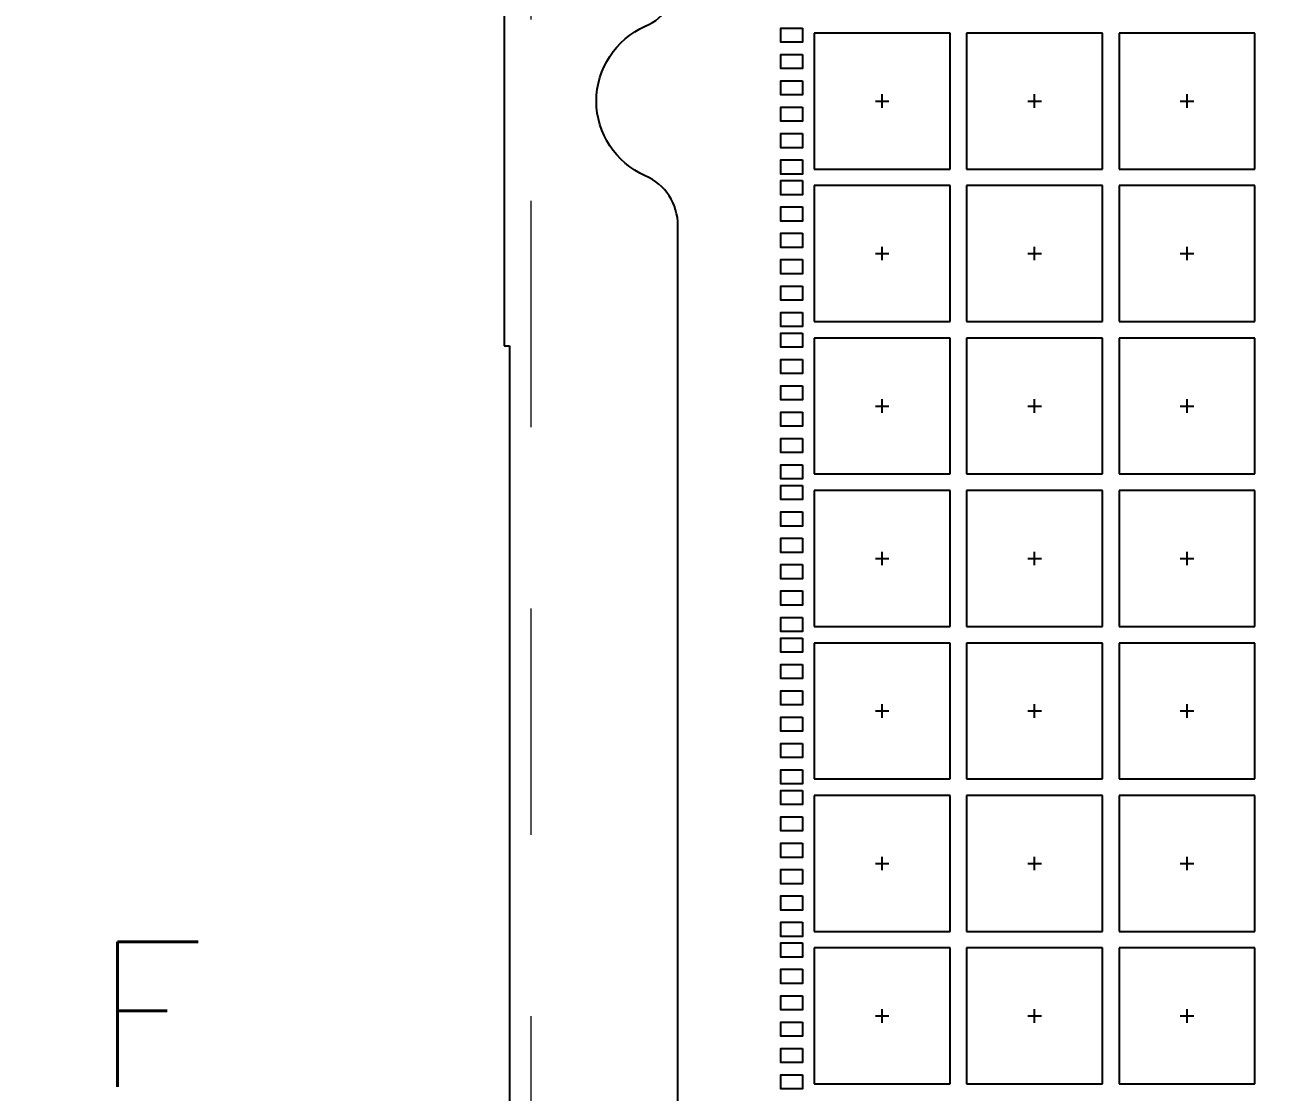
# Model space of a CAD drawing. Header units: millimetres. Extents: x 391.1 to 402, y 88.4 to 94.9.
# Drawn here: x 392.228 to 392.912, y 92.122 to 92.711 of the extents above; entities that cross this region are included whole.
import ezdxf
from ezdxf.enums import TextEntityAlignment as Align

# ---------------------------------------------------------------- set-up
doc = ezdxf.new("R2010")
doc.units = ezdxf.units.MM
doc.header["$LTSCALE"] = 0.5
doc.header["$PDMODE"] = 98
for name, pattern in [('CENTER', [50.8, 31.75, -6.35, 6.35, -6.35]), ('HIDDEN', [0.375, 0.25, -0.125]), ('PHANTOM2', [31.75, 15.875, -3.175, 3.175, -3.175, 3.175, -3.175])]:
    doc.linetypes.add(name, pattern=pattern)
for name, color, linetype in [('1D', 4, 'Continuous'), ('CEN', 2, 'CENTER'), ('DIM', 3, 'Continuous'), ('MOLD', 6, 'Continuous'), ('PKG', 1, 'PHANTOM2')]:
    doc.layers.add(name, color=color, linetype=linetype)
doc.styles.add('SIMPLEX', font='simplex.shx', dxfattribs={"bigfont": 'AllInOneBig.shx'})
doc.dimstyles.new('SHEET1', dxfattribs={"dimtxt": 0.08, "dimasz": 0.08, "dimexe": 0.015, "dimexo": 0.015, "dimgap": 0.027, "dimtad": 1, "dimdec": 3, "dimlfac": 33.333333, "dimrnd": 0.0005, "dimzin": 1, "dimtxsty": 'SIMPLEX', "dimcen": 0.1905, "dimclrd": 256, "dimclre": 256, "dimclrt": 256, "dimazin": 3, "dimtp": 0.03, "dimtm": 0.05, "dimtfac": 0.8, "dimtdec": 3, "dimtmove": 0, "dimatfit": 3, "dimfxl": 0.05, "dimtzin": 4, "dimlwd": -1, "dimlwe": -1})

# ---------------------------------------------------------------- blocks, each defined once
blk = doc.blocks.new('*D131')
at = {"layer": 'Defpoints', "color": 0, "ltscale": 0.1, "transparency": 16777216}
for p in [(391.18597, 93.83939), (392.52525, 93.83939), (392.52525, 91.49939)]:
    blk.add_point(p, dxfattribs=at)
at = {"layer": 'DIM', "ltscale": 0.1, "transparency": 16777216}
for p, q in [((392.51025, 93.83939), (391.17097, 93.83939)), ((391.18597, 93.75939), (391.18597, 93.03687)), ((391.18597, 91.57939), (391.18597, 92.30192)), ((392.51025, 91.49939), (391.17097, 91.49939))]:
    blk.add_line(p, q, dxfattribs=at)
for points in [[(391.17263, 93.75939), (391.1993, 93.75939), (391.18597, 93.83939)], [(391.17263, 91.57939), (391.1993, 91.57939), (391.18597, 91.49939)]]:
    blk.add_solid(points, dxfattribs=at)
at = {"layer": 'DIM', "ltscale": 0.1, "transparency": 16777216, "insert": (391.18597, 92.66939), "char_height": 0.08, "attachment_point": 5, "rotation": 90, "style": 'SIMPLEX'}
blk.add_mtext('\\A1;78.000\\H0.05;%%P0.050', dxfattribs=at)
blk = doc.blocks.new('*D132')
at = {"layer": 'Defpoints', "color": 0, "ltscale": 0.1, "transparency": 16777216}
for p in [(392.69723, 93.59504), (391.32692, 91.74374), (392.69723, 91.74374)]:
    blk.add_point(p, dxfattribs=at)
at = {"layer": 'DIM', "ltscale": 0.1, "transparency": 16777216}
for p, q in [((392.68223, 93.59504), (391.31192, 93.59504)), ((391.32692, 93.51504), (391.32692, 93.40592)), ((391.32692, 91.82374), (391.32692, 91.93287)), ((392.68223, 91.74374), (391.31192, 91.74374))]:
    blk.add_line(p, q, dxfattribs=at)
for points in [[(391.31358, 93.51504), (391.34025, 93.51504), (391.32692, 93.59504)], [(391.31358, 91.82374), (391.34025, 91.82374), (391.32692, 91.74374)]]:
    blk.add_solid(points, dxfattribs=at)
at = {"layer": 'DIM', "ltscale": 0.1, "transparency": 16777216, "insert": (391.32692, 92.66939), "char_height": 0.08, "attachment_point": 5, "rotation": 90, "style": 'SIMPLEX'}
blk.add_mtext('\\A1;(2.805{\\H0.05;%%p0.025}X22=)61.710', dxfattribs=at)
blk = doc.blocks.new('*D137')
at = {"layer": 'Defpoints', "color": 0, "ltscale": 0.1, "transparency": 16777216}
for p in [(396.36225, 92.66939), (392.70225, 91.53314), (392.70225, 91.1521)]:
    blk.add_point(p, dxfattribs=at)
at = {"layer": 'DIM', "ltscale": 0.1, "transparency": 16777216}
blk.add_line((392.70225, 91.51814), (392.70225, 91.1521), dxfattribs=at)
at = {"layer": 'DIM', "ltscale": 0.1, "transparency": 16777216, "insert": (392.70225, 90.89653), "char_height": 0.08, "attachment_point": 5, "rotation": 90, "style": 'SIMPLEX'}
blk.add_mtext('\\A1;122.000', dxfattribs=at)
blk = doc.blocks.new('*D138')
at = {"layer": 'Defpoints', "color": 0, "ltscale": 0.1, "transparency": 16777216}
for p in [(396.36225, 92.66939), (392.6589, 91.60439), (392.6019, 91.1521)]:
    blk.add_point(p, dxfattribs=at)
at = {"layer": 'DIM', "ltscale": 0.1, "transparency": 16777216}
for p, q in [((392.6589, 91.58939), (392.6589, 91.44439)), ((392.6589, 91.44439), (392.6019, 91.3121)), ((392.6019, 91.3121), (392.6019, 91.1521))]:
    blk.add_line(p, q, dxfattribs=at)
at = {"layer": 'DIM', "ltscale": 0.1, "transparency": 16777216, "insert": (392.6019, 90.89653), "char_height": 0.08, "attachment_point": 5, "rotation": 90, "style": 'SIMPLEX'}
blk.add_mtext('\\A1;123.445', dxfattribs=at)
blk = doc.blocks.new('*U101')
at = {"layer": 'CEN', "ltscale": 0.005}
for p, q in [((-0.00375, 0), (0.00375, 0)), ((0, -0.00375), (0, 0.00375))]:
    blk.add_line(p, q, dxfattribs=at)
at = {"layer": 'PKG', "ltscale": 0.05}
blk.add_lwpolyline([(-0.0375, -0.0375), (0.0375, -0.0375), (0.0375, 0.0375), (-0.0375, 0.0375)], close=True, dxfattribs=at)
blk = doc.blocks.new('*U102')
at = {"color": 0, "linetype": 'ByBlock', "lineweight": -2, "transparency": 16777216}
for p in [(0, 0.92565), (0.08415, 0.92565), (0.1683, 0.92565), (0, 0.8415), (0.08415, 0.8415), (0.1683, 0.8415), (0, 0.75735), (0.08415, 0.75735), (0.1683, 0.75735), (0, 0.6732), (0.08415, 0.6732), (0.1683, 0.6732), (0, 0.58905), (0.08415, 0.58905), (0.1683, 0.58905), (0, 0.5049), (0.08415, 0.5049), (0.1683, 0.5049), (0, 0.42075), (0.08415, 0.42075), (0.1683, 0.42075)]:
    blk.add_blockref('*U101', p, dxfattribs=at)

msp = doc.modelspace()

# ---------------------------------------------------------------- linework, layer by layer
at = {"ltscale": 0.3}
for p, q in [((392.492251, 92.804395), (392.492251, 92.534395)), ((392.492251, 92.534395), (392.495251, 92.534395)), ((392.495251, 92.534395), (392.495251, 91.919395))]:
    msp.add_line(p, q, dxfattribs=at)
at = {"color": 2, "linetype": 'HIDDEN', "lineweight": 0}
msp.add_lwpolyline([(392.507251, 93.749395), (400.217251, 93.749395), (400.217251, 91.589395), (392.507251, 91.589395)], close=True, dxfattribs=at)
at = {"ltscale": 0.015}
for points in [[(392.657101, 92.70967), (392.657101, 92.70187), (392.645101, 92.70187), (392.645101, 92.70967)], [(392.657101, 92.69512), (392.657101, 92.68732), (392.645101, 92.68732), (392.645101, 92.69512)], [(392.657101, 92.68057), (392.657101, 92.67277), (392.645101, 92.67277), (392.645101, 92.68057)], [(392.657101, 92.66602), (392.657101, 92.65822), (392.645101, 92.65822), (392.645101, 92.66602)], [(392.657101, 92.65147), (392.657101, 92.64367), (392.645101, 92.64367), (392.645101, 92.65147)], [(392.657101, 92.63692), (392.657101, 92.62912), (392.645101, 92.62912), (392.645101, 92.63692)], [(392.657101, 92.62552), (392.657101, 92.61772), (392.645101, 92.61772), (392.645101, 92.62552)], [(392.657101, 92.61097), (392.657101, 92.60317), (392.645101, 92.60317), (392.645101, 92.61097)], [(392.657101, 92.59642), (392.657101, 92.58862), (392.645101, 92.58862), (392.645101, 92.59642)], [(392.657101, 92.58187), (392.657101, 92.57407), (392.645101, 92.57407), (392.645101, 92.58187)], [(392.657101, 92.56732), (392.657101, 92.55952), (392.645101, 92.55952), (392.645101, 92.56732)], [(392.657101, 92.55277), (392.657101, 92.54497), (392.645101, 92.54497), (392.645101, 92.55277)], [(392.657101, 92.54137), (392.657101, 92.53357), (392.645101, 92.53357), (392.645101, 92.54137)], [(392.657101, 92.52682), (392.657101, 92.51902), (392.645101, 92.51902), (392.645101, 92.52682)], [(392.657101, 92.51227), (392.657101, 92.50447), (392.645101, 92.50447), (392.645101, 92.51227)], [(392.657101, 92.49772), (392.657101, 92.48992), (392.645101, 92.48992), (392.645101, 92.49772)], [(392.657101, 92.48317), (392.657101, 92.47537), (392.645101, 92.47537), (392.645101, 92.48317)], [(392.657101, 92.46862), (392.657101, 92.46082), (392.645101, 92.46082), (392.645101, 92.46862)], [(392.657101, 92.45722), (392.657101, 92.44942), (392.645101, 92.44942), (392.645101, 92.45722)], [(392.657101, 92.44267), (392.657101, 92.43487), (392.645101, 92.43487), (392.645101, 92.44267)], [(392.657101, 92.42812), (392.657101, 92.42032), (392.645101, 92.42032), (392.645101, 92.42812)], [(392.657101, 92.41357), (392.657101, 92.40577), (392.645101, 92.40577), (392.645101, 92.41357)], [(392.657101, 92.39902), (392.657101, 92.39122), (392.645101, 92.39122), (392.645101, 92.39902)], [(392.657101, 92.38447), (392.657101, 92.37667), (392.645101, 92.37667), (392.645101, 92.38447)], [(392.657101, 92.37307), (392.657101, 92.36527), (392.645101, 92.36527), (392.645101, 92.37307)], [(392.657101, 92.35852), (392.657101, 92.35072), (392.645101, 92.35072), (392.645101, 92.35852)], [(392.657101, 92.34397), (392.657101, 92.33617), (392.645101, 92.33617), (392.645101, 92.34397)], [(392.657101, 92.32942), (392.657101, 92.32162), (392.645101, 92.32162), (392.645101, 92.32942)], [(392.657101, 92.31487), (392.657101, 92.30707), (392.645101, 92.30707), (392.645101, 92.31487)], [(392.657101, 92.30032), (392.657101, 92.29252), (392.645101, 92.29252), (392.645101, 92.30032)], [(392.657101, 92.28892), (392.657101, 92.28112), (392.645101, 92.28112), (392.645101, 92.28892)], [(392.657101, 92.27437), (392.657101, 92.26657), (392.645101, 92.26657), (392.645101, 92.27437)], [(392.657101, 92.25982), (392.657101, 92.25202), (392.645101, 92.25202), (392.645101, 92.25982)], [(392.657101, 92.24527), (392.657101, 92.23747), (392.645101, 92.23747), (392.645101, 92.24527)], [(392.657101, 92.23072), (392.657101, 92.22292), (392.645101, 92.22292), (392.645101, 92.23072)], [(392.657101, 92.21617), (392.657101, 92.20837), (392.645101, 92.20837), (392.645101, 92.21617)], [(392.657101, 92.20477), (392.657101, 92.19697), (392.645101, 92.19697), (392.645101, 92.20477)], [(392.657101, 92.19022), (392.657101, 92.18242), (392.645101, 92.18242), (392.645101, 92.19022)], [(392.657101, 92.17567), (392.657101, 92.16787), (392.645101, 92.16787), (392.645101, 92.17567)], [(392.657101, 92.16112), (392.657101, 92.15332), (392.645101, 92.15332), (392.645101, 92.16112)], [(392.657101, 92.14657), (392.657101, 92.13877), (392.645101, 92.13877), (392.645101, 92.14657)], [(392.657101, 92.13202), (392.657101, 92.12422), (392.645101, 92.12422), (392.645101, 92.13202)]]:
    msp.add_lwpolyline(points, close=True, dxfattribs=at)
at = {"layer": 'MOLD', "color": 6, "linetype": 'Continuous', "lineweight": 25}
msp.add_lwpolyline([(396.233831, 91.635145), (392.618272, 91.635145, -0.4144165), (392.588251, 91.665145), (392.588251, 91.730656, 0.2982166), (392.570251, 91.758151, -0.6546537), (392.570251, 91.840638, 0.2982166), (392.588251, 91.868133), (392.588251, 92.600656, 0.2982166), (392.570251, 92.628151, -0.6546537), (392.570251, 92.710638, 0.2982166), (392.588251, 92.738133), (392.588251, 93.470656, 0.2982166), (392.570251, 93.498151, -0.6546537), (392.570251, 93.580638, 0.2982166), (392.588251, 93.608133), (392.588251, 93.673645, -0.4142136), (392.618251, 93.703645), (396.233852, 93.703645, -0.4142136)], format="xyb", dxfattribs=at)

# ---------------------------------------------------------------- block references
msp.add_blockref('*U102', (392.700976, 91.743745))

# ---------------------------------------------------------------- texts
at = {"layer": '1D', "style": 'SIMPLEX'}
msp.add_text('DETAIL F', height=0.08, dxfattribs=at).set_placement((392.098912, 92.125321), align=Align.CENTER)

# ---------------------------------------------------------------- dimensions: what is measured, and where the dimension line sits
at = {"layer": 'DIM', "ltscale": 0.1}
for base, p1, p2, text, picture, middle in [((391.185968, 93.839395), (392.525251, 91.499395), (392.525252, 93.839395), '<>\\H0.05;%%P0.050', '*D131', (391.185968, 92.669395)), ((391.326915, 91.743745), (392.697226, 93.595045), (392.697226, 91.743745), '(2.805{\\H0.05;%%p0.025}X22=)<>', '*D132', (391.326915, 92.669395))]:
    dim = msp.add_linear_dim(base=base, p1=p1, p2=p2, angle=90, text=text, dimstyle='SHEET1', dxfattribs=at)
    dim.commit()
    dim.dimension.update_dxf_attribs({"geometry": picture, "text_midpoint": middle, "dimtype": 160})
for feature_location, offset, picture, middle in [((392.658901, 91.604395), (-0.057, -0.452292), '*D138', (392.601901, 90.896531)), ((392.702251, 91.533145), (0, -0.381042), '*D137', (392.702251, 90.896531))]:
    dim = msp.add_ordinate_dim(feature_location=feature_location, offset=offset, dtype=1, origin=(396.362251, 92.669395), dimstyle='SHEET1', dxfattribs=at)
    dim.commit()
    dim.dimension.update_dxf_attribs({"geometry": picture, "text_midpoint": middle})

doc.saveas('drawing.dxf')
